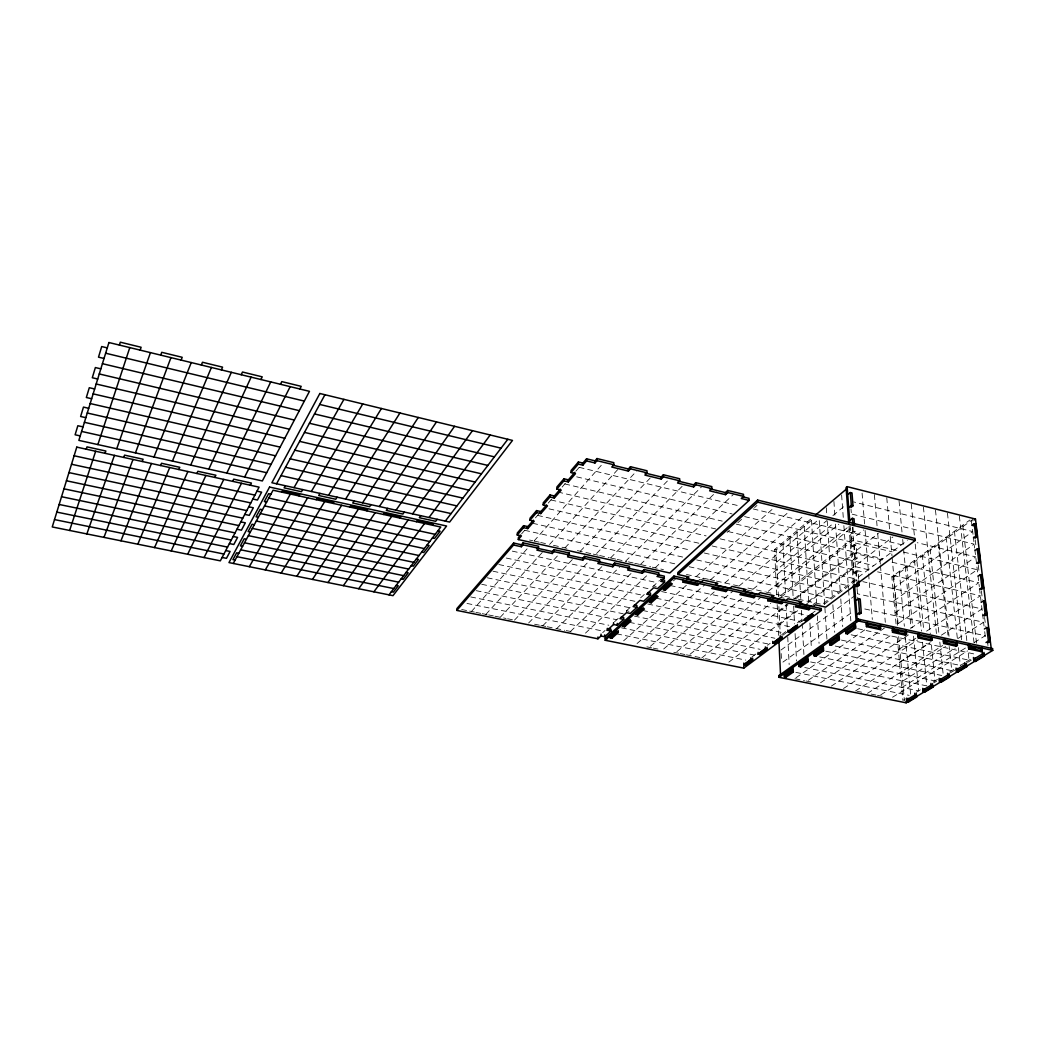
<?xml version="1.0" encoding="UTF-8"?>
<svg xmlns="http://www.w3.org/2000/svg" width="1045" height="1045" viewBox="0 0 1045 1045"><rect width="100%" height="100%" fill="white"/><g stroke="black" fill="none" stroke-linecap="round" stroke-linejoin="round"><path stroke-width="0.75" stroke-dasharray="5 3.75" d="M626.504 612.657L626.517 610.776L629.012 611.299M521.586 533.877L524.786 530.181M535.445 517.876L538.632 514.179M548.22 503.102L551.42 499.419M562.079 487.114L565.28 483.417M575.926 471.112L580.197 466.188M471.452 611.482L529.201 546.47M534.034 541.023L602.325 464.124M485.886 614.382L543.557 551.055M549.552 544.458L619.019 468.16M500.228 617.281L559.976 553.223M564.966 547.867L636.666 470.995M514.467 620.142L574.071 557.743M580.275 551.251L651.976 476.167M528.613 623.003L590.307 559.885M596.604 553.445L669.401 478.963M542.668 625.837L604.167 564.313M610.541 557.939L682.111 486.369M556.632 628.646L620.207 566.455M625.524 561.256L701.613 486.8M570.505 631.441L631.48 573.065M640.389 564.535L716.374 491.803M585.474 633.113L647.312 575.155M655.15 567.801L733.329 494.533M602.704 632.643L605.068 630.462M614.538 621.775L619.28 617.425M626.386 610.907L632.303 605.473M640.585 597.858L645.327 593.508M652.433 586.99L659.539 580.471M673.476 580.837L675.867 578.669M727.111 532.401L729.488 530.246M737.861 522.696L742.642 518.372M754.581 507.583L756.972 505.427M623.604 640.833L686.63 585.056M696.179 576.605L773.587 508.092M703.376 578.198L701.378 579.936L697.067 578.982M637.058 643.55L704.565 584.978M710.548 579.779L788.897 511.802M650.434 646.254L715.041 591.261M724.825 582.94L804.075 515.485M776.735 594.905L774.567 549.566L813.023 517.184M778.434 596.878L776.161 549.931L813.415 518.634M663.693 648.958L732.872 591.196M738.998 586.075L817.895 520.188M776.748 562.053L826.673 520.737M832.917 515.577L845.405 505.244M676.899 651.623L743.126 597.335M753.066 589.184L834.158 522.722M777.336 574.293L838.835 524.211M690.013 654.274L760.786 597.322M768.31 591.261L849.01 526.327M777.937 586.637L851.113 527.986M858.69 579.309L858.102 571.772L855.92 573.418L854.196 573.026L853.177 559.584L854.901 559.989L857.07 558.317L856.038 544.994L853.883 546.692L852.171 546.274L851.166 533.107L853.308 531.396L855.019 531.8L854.679 527.451M855.019 531.8L852.877 533.512L851.166 533.107M701.77 657.906L770.766 603.383M780.928 595.35L863.745 529.906M781.072 597.087L853.373 540.082L897.289 550.597M852.171 546.274L854.327 544.589L856.038 544.994M715.969 659.539L788.309 603.37M794.709 598.393L878.362 533.446M779.139 611.652L788.074 604.741M796.995 597.818L854.392 553.327L884.318 560.381M853.177 559.584L855.346 557.912L857.07 558.317M728.848 662.138L796.812 610.267M808.399 601.424L892.939 536.921M779.753 624.335L798.994 609.679M806.688 603.814L855.411 566.69L871.23 570.374M854.196 573.026L856.377 571.367L858.102 571.772M813.036 604.585L815.218 602.939M751.995 656.939L755.888 654.026M767.539 645.287L770.126 643.341M781.791 634.589L786.976 630.71M797.335 622.938L802.521 619.045M823.29 603.461L907.347 540.422M782.953 635.19L786.82 632.303M799.712 622.65L802.286 620.717M812.605 612.997L815.178 611.064M824.205 604.31L856.443 580.184M780.994 650.029L856.182 594.762M903.559 552.087L977.271 569.734L896.153 624.988L891.855 576.801L969.891 520.018M891.855 576.801L893.357 577.14L972.764 519.469L973.143 522.591M782.927 662.112L853.321 611.338M892.913 588.688L972.686 531.565L853.53 501.9M893.984 600.692L974.201 544.171L851.388 513.983M795.976 677.774L866.083 628.946M895.069 612.788L975.73 556.894L917.21 542.695M808.307 680.256L884.383 628.097M820.573 682.725L891.921 634.563M910.626 628.345L978.825 582.692L890.614 561.87M831.389 686.082L908.784 634.642M898.36 649.703L915.838 638.208M926.601 631.141L980.393 595.768L877.565 571.837M843.498 688.511L917.523 640.036M899.471 662.23L929.227 643.015M941.401 635.164L981.986 608.974L862.804 581.634M855.515 690.941L930.154 642.779M867.468 693.344L942.694 645.51M900.607 674.861L945.49 646.424M957.742 638.665L983.58 622.297L857.488 593.808M880.726 694.86L955.156 648.213M901.744 687.61L966.05 647.652M974.254 642.544L985.2 635.752L863.288 608.621M892.534 697.25L967.539 650.917M905.636 698.792L902.88 700.463L897.015 634.615M916.06 692.443L921.416 689.178M933.159 682.019L937.783 679.211M949.67 671.961L953.798 669.44M960.682 665.26L964.809 662.739M966.194 661.903L972.19 658.245M933.864 682.894L936.62 681.209M950.362 672.862L955.221 669.897M967.552 662.412L971.314 660.126M794.958 678.754L804.48 680.674M806.061 680.987L810.829 681.954M856.861 691.202L861.616 692.169M871.138 694.076L875.906 695.029M877.486 695.356L882.254 696.31M466.984 603.435L604.141 631.311M616.694 633.871L745.751 660.1M795.859 672.379L909.15 695.356M461.681 609.509L468.016 610.789M469.61 611.103L474.365 612.056M475.945 612.383L480.7 613.337M482.281 613.663L487.035 614.617M488.629 614.93L493.371 615.897M494.964 616.21L506.054 618.457M507.635 618.771L512.39 619.724M534.583 624.205L539.338 625.158M540.918 625.485L545.673 626.438M547.253 626.765L564.692 630.279M566.272 630.592L571.027 631.546M646.881 646.842L651.623 647.809M653.216 648.122L657.958 649.076M673.803 652.276L678.558 653.229M680.138 653.556L684.893 654.51M686.474 654.823L703.899 658.337M705.48 658.663L710.234 659.617M470.72 596.93L608.83 625.237M621.435 627.823L754.464 655.084M804.728 667.52L918.725 690.823L913.33 634.028M476.18 590.66L616.772 619.724M629.456 622.337L760.107 649.337M810.62 661.942L926.81 685.886L922.395 640.807M481.693 584.286L623.238 613.781M634.406 616.106L769.029 644.164M819.711 656.926L935.014 680.896L931.095 642.061M487.297 577.794L629.808 607.759M642.636 610.45L774.881 638.247M825.824 651.192L941.741 675.488M493.018 571.223L636.483 601.633M647.782 604.023L784.037 632.917M835.242 646.045L951.773 670.681L949.187 646.463M841.499 640.115L958.761 665.116M851.139 634.798L969.042 660.166L967.944 650.499M498.818 564.522L643.263 595.402M656.234 598.184L790.124 626.817M857.658 628.698L976.291 654.444M653.634 585.879L656.195 586.441M506.276 558.043L650.147 589.08M661.603 591.548L799.503 621.305M512.311 551.133L657.148 582.653M670.263 585.514L807.432 615.361M747.097 590.02L754.869 591.744M779.557 597.191L784.168 598.21M686.434 574.45L708.497 579.335M709.738 579.609L714.806 580.72M716.387 581.072L741.336 586.598M747.906 588.048L765.254 591.888M766.259 592.11L770.91 593.129M776.291 594.318L796.995 598.903M798.354 599.203L821.161 604.245M529.541 540.03L532.741 540.735M534.335 541.088L539.115 542.146M540.709 542.499L545.49 543.557M553.458 545.32L567.801 548.494M577.362 550.597L591.705 553.772M593.299 554.124L598.08 555.182M599.673 555.535L609.235 557.651M610.829 558.004L615.609 559.062M617.203 559.415L626.765 561.531M628.372 561.883L633.152 562.941M634.746 563.294L639.527 564.352M641.121 564.705L650.682 566.821M652.276 567.174L663.431 569.629M689.112 566.717L830.279 598.223M524.681 530.298L677.134 564.326M696.636 559.911L838.691 591.914M532.663 523.271L684.58 557.481M704.291 553.001L847.234 585.5M537.587 515.394L690.575 550.166M548.978 508.824L699.863 543.452M712.089 545.96L855.933 578.982M774.567 549.566L776.161 549.931M720.005 538.815L864.764 572.36M550.963 499.941L706.12 535.889M728.065 531.539L873.751 565.619M557.834 492.012L715.681 528.94M736.268 524.133L882.881 558.775M564.822 483.94L722.213 521.115M744.615 516.596L892.169 551.812M576.696 476.847L732.049 513.918M753.105 508.915L901.613 544.719M579.191 467.337L738.867 505.819M975.22 539.834L976.174 547.737M978.29 565.293L979.074 571.746M981.399 591.052L982.457 599.804M984.586 617.477L985.657 626.399M987.656 642.884L987.982 645.601M971.38 520.632L973.117 535.158M973.313 536.764L974.658 548.024M974.854 549.631L979.296 586.611M979.492 588.217L982.391 612.344M982.587 613.951L984.037 626.033M984.703 631.637L985.67 639.684M962.745 525.217L976.553 643.446M959.349 516.086L974.11 643.393M954.425 531.278L966.847 640.833M947.436 513.095L961.687 640.676M946.208 537.248L957.481 639.488M958.383 647.613L960.342 665.456M935.458 510.065L949.017 636.3M938.123 543.139L948.142 636.771M930.141 548.938L938.985 634.067M939.821 642.1L943.335 675.828M923.401 507.021L936.438 633.531M922.278 554.673L930.272 633.962M911.266 503.964L914.427 536.072M915.224 544.105L923.78 630.814M914.506 560.316L921.442 631.154M906.851 565.881L912.716 627.536M899.053 500.882L902.083 533.068M902.697 539.507L903.455 547.554M903.598 549.161L911.044 628.006M899.301 571.38L904.356 626.255M905.401 637.568L910.6 694.063M886.761 497.786L889.661 530.037M890.235 536.49L891.986 555.835M892.13 557.455L898.217 625.184M893.357 577.14L897.668 625.315M898.687 636.549L904.447 700.777M874.391 494.664L877.16 526.993M877.709 533.459L880.334 564.156M880.465 565.776L885.311 622.337M862.086 493.149L864.568 523.924M865.09 530.403L872.314 619.476M852.981 527.033L853.308 531.396M854.327 544.589L855.346 557.912M856.377 571.367L857.07 580.432M851.009 509.15L851.283 512.716M852.406 527.32L856.495 580.889M857.083 588.505L858.01 600.679M850.068 525.648L854.366 582.522M848.997 526.497L853.282 583.345M841.617 494.938L843.393 519.156M843.864 525.609L848.488 588.57M848.605 590.19L850.852 620.861M833.91 501.404L835.059 517.667M835.517 524.159L840.324 592.45M840.781 598.942L842.727 626.582M826.321 507.779L826.765 514.245M827.196 520.71L832.434 598.341M832.865 604.807L834.72 632.29M819.267 520.58L826.948 639.462M811.482 520.253L816.576 602.874M817.373 615.845L819.071 643.38M804.219 526.353L808.778 603.71M809.914 623.055L811.429 648.841M797.048 532.375L800.797 598.942M801.437 610.306L802.064 621.67M802.155 623.29L803.984 655.764M789.994 538.306L793.194 598.067M793.625 606.139L794.566 623.904M795.088 633.597L796.551 661.054M783.032 544.158L785.67 596.238M786.088 604.376L787.329 628.776M787.747 636.914L789.158 664.581M778.891 606.596L780.223 634.106M781.164 653.543L781.399 658.389M777.193 604.624L778.669 635.386"/><path stroke-width="1.5" d="M601.045 634.158L601.019 635.987L597.936 638.808L456.809 610.411L513.552 545.02L521.351 546.731L521.429 544.759L523.088 542.864L538.619 546.287L538.541 548.259L536.856 550.127L552.256 553.51L552.322 551.538L554.033 549.683L569.342 553.053L569.29 555.013L567.539 556.854L582.718 560.185L582.757 558.226L584.534 556.397L599.621 559.715L599.595 561.661L597.792 563.49L612.749 566.769L612.775 564.822L614.604 563.007L629.469 566.285L629.456 568.232L627.601 570.021L642.348 573.248L642.348 571.315L644.229 569.538L658.899 572.764L658.912 574.698L657.005 576.461L664.28 578.055L664.267 576.122L657.932 574.737M621.239 617.02L623.708 617.53L623.695 619.398L619.985 618.627L626.504 612.657L630.24 613.428L636.888 607.38L636.901 605.499L634.393 604.964M637.711 614.996L644.399 608.961L642.531 608.569L635.843 614.604L637.711 614.996L637.711 613.128M749.095 500.398L669.819 572.987L518.294 539.547L521.429 535.941L517.223 535.001L523.545 527.673L527.777 528.626L534.243 521.181L529.972 520.214L536.516 512.625L540.814 513.604L547.502 505.898L543.165 504.905L549.944 497.041L554.307 498.047L561.243 490.066L556.854 489.034L563.882 480.87L568.31 481.928L575.495 473.633L571.04 472.562L578.329 464.111L582.823 465.195L586.545 460.91L594.984 462.961L595.01 460.858L597.022 458.559L613.82 462.661L613.794 464.764L611.756 467.037L628.398 471.086L630.475 468.826L630.475 466.723L647.012 470.759L647.012 472.862L644.896 475.096L661.276 479.067L663.418 476.86L663.405 474.77L679.668 478.741L679.707 480.818L677.526 483.012L693.645 486.931L695.852 484.762L695.813 482.672L711.828 486.591L711.88 488.655L709.646 490.823L725.517 494.677L727.777 492.535L727.712 490.458L743.478 494.311L743.557 496.375L741.258 498.504L749.095 500.398L749.004 498.347L742.708 496.806M622.794 624.544L622.781 626.399L624.623 626.778L624.636 624.923M628.398 471.086L628.398 468.983L630.475 466.723M618.248 630.697L618.235 632.525L611.952 638.195L610.123 637.829L616.406 632.16L616.432 630.318M607.236 630.292L607.263 628.45L610.933 629.194L610.92 631.036L607.236 630.292L613.559 624.505L617.255 625.263L617.268 623.408M610.123 637.829L610.149 636M611.952 638.195L611.965 636.366M613.559 624.505L613.585 622.65M612.749 566.769L614.578 564.966L614.604 563.007M601.019 635.987L604.663 636.732L604.689 634.903M605.212 640.271L605.238 638.443L673.934 576.069L821.239 608.503L821.357 610.384L743.792 668.147L605.212 640.271L673.96 578.003L673.934 576.069M597.936 638.808L597.975 636.98M594.984 462.961L596.995 460.675L597.022 458.559M582.718 560.185L584.495 558.357L584.534 556.397M586.545 460.91L586.585 458.807L596.042 461.106M582.823 465.195L582.875 463.092L578.381 462.008L571.092 470.472L571.04 472.562M578.329 464.111L578.381 462.008M568.31 481.928L568.362 479.851L563.934 478.793L556.92 486.957L556.854 489.034M563.882 480.87L563.934 478.793M554.307 498.047L554.386 495.996L550.023 494.977L543.243 502.854L543.165 504.905M552.256 553.51L553.968 551.642L554.033 549.683M549.944 497.041L550.023 494.977M540.814 513.604L540.892 511.58L536.594 510.6L530.05 518.202L529.972 520.214M536.516 512.625L536.594 510.6M527.777 528.626L527.869 526.615L523.623 525.674L517.314 533.015L517.223 535.001M523.545 527.673L523.623 525.674M521.351 546.731L523.009 544.85L523.088 542.864M518.294 539.547L518.385 537.561L520.528 535.105M513.552 545.02L513.644 543.047L523.153 545.137M456.809 610.411L456.926 608.543L513.644 543.047M86.252 449.193L86.983 446.868L105.845 451.022L105.062 453.321M119.378 345.059L120.293 342.185L141.114 347.267L140.148 350.114M69.61 530.455L95.67 451.257M97.877 444.569L129.789 347.593M86.853 533.93L114.414 455.372M116.74 448.749L150.454 352.635M123.715 457.423L124.551 455.137L143.1 459.225L142.238 461.485M160.721 355.13L161.74 352.309L182.196 357.299L181.125 360.094M103.964 537.378L133.002 459.46M135.445 452.877L170.949 357.625M120.946 540.801L151.434 463.51M154.007 456.992L191.248 362.563M160.603 465.521L161.518 463.275L179.779 467.298L178.826 469.518M201.345 365.018L202.469 362.249L222.559 367.148L221.383 369.904M137.809 544.21L169.734 467.52M172.425 461.054L211.39 367.461M154.555 547.58L187.878 471.517M190.686 465.103L231.337 372.32M196.904 473.489L197.897 471.282L215.884 475.24L214.839 477.434M241.251 374.737L242.479 372.02L262.217 376.84L260.95 379.531M171.171 550.937L205.891 475.462M208.817 469.114L251.127 377.141M187.682 554.255L223.761 479.394M226.804 473.085L270.733 381.908M232.643 481.34L233.714 479.172L251.414 483.064L250.304 485.22M280.478 384.286L281.797 381.608L301.208 386.35L299.837 389.001M204.062 557.56L241.486 483.286M244.648 477.029L290.183 386.65M233.27 563.451L273.058 490.223L440.768 527.046L388.975 594.84M276.559 483.783L324.943 394.736M281.758 492.13L282.346 491.059L299.641 494.873L299.04 495.918M285.311 485.716L284.122 487.871L301.469 491.699L302.697 489.569M249.337 566.69L290.419 494.024M294.024 487.649L343.923 399.36M265.286 569.904L307.635 497.812M311.345 491.477L362.759 403.945M316.191 499.693L316.818 498.648L333.851 502.384L333.211 503.429M319.966 493.384L318.699 495.5L335.798 499.262L337.091 497.172M281.131 573.104L324.721 501.561M328.548 495.278L381.425 408.49M296.858 576.278L341.676 505.284M345.608 499.053L399.935 412.997M350.101 507.138L350.767 506.107L367.553 509.803L366.873 510.822M354.085 500.934L352.753 503.011L369.59 506.72L370.962 504.67M312.481 579.426L358.5 508.98M362.537 502.802L418.287 417.478M327.986 582.548L375.207 512.651M379.348 506.525L436.497 421.906M383.515 514.467L384.207 513.461L400.731 517.092L400.026 518.098M387.695 508.366L386.297 510.417L402.874 514.075L404.31 512.05M343.4 585.657L391.784 516.282M396.016 510.208L454.549 426.308M358.696 588.74L408.229 519.901M412.579 513.866L472.458 430.658M416.419 521.703L417.138 520.697L433.427 524.276L432.682 525.269M420.808 515.694L419.332 517.706L435.674 521.311L437.176 519.313M373.888 591.81L424.57 523.493M428.999 517.51L490.209 434.981M445.314 521.115L507.831 439.279M526.915 527.712L533.394 520.227M539.703 512.951L546.613 504.957M553.55 496.95L560.316 489.138M567.409 480.948L574.868 472.34M582.326 463.732L586.585 458.807M569.342 553.053L567.592 554.895L583.41 558.37M663.405 474.77L661.263 476.977L661.276 479.067M695.813 482.672L693.606 484.854L693.645 486.931M727.712 490.458L725.452 492.613L725.517 494.677M642.348 573.248L644.229 571.471L644.229 569.538M664.28 578.055L660.714 581.333L664.568 582.169L664.555 580.249L660.701 579.4M604.663 636.732L610.92 631.036M617.255 625.263L623.695 619.398M647.965 592.528L650.499 593.077L650.512 594.984L643.642 601.228L639.853 600.418L633.126 606.583L636.888 607.38M664.568 582.169L657.488 588.622L653.647 587.799L646.698 594.161L650.512 594.984M799.412 601.567L799.516 603.461L813.154 606.466L815.335 604.82L825.733 607.119L915.263 540.448L915.054 538.449L757.612 500.098L677.826 572.542L677.852 574.476L688.982 576.944L687.009 578.695L701.43 581.869L703.416 580.119L717.745 583.293L715.734 585.017L729.946 588.139L731.983 586.428L746.117 589.55L744.053 591.248L743.975 589.341M677.852 574.476L757.703 502.162L757.612 500.098M622.781 626.399L629.26 620.547L631.115 620.926L624.623 626.778M611.247 637.019L617.229 631.611M624.414 625.132L630.396 619.724M636.379 614.329L643.55 607.85M650.735 601.358L656.952 595.754M663.902 589.471L671.073 582.992M651.205 602.834L658.115 596.604L656.221 596.199L649.311 602.429L651.205 602.834L651.192 600.94L649.311 600.548M665.142 590.281L672.275 583.855L670.354 583.437L663.222 589.863L665.142 590.281L665.116 588.374M683.103 582.183L684.083 581.307L698.452 584.468L697.459 585.331L683.103 582.183L683.077 580.262M992.528 648.579L858.311 619.123L778.943 675.54L779.021 677.304L906.159 702.815L992.75 650.395L992.528 648.579L991.313 649.311L975.468 519.052L847.116 486.643L846.071 487.532L848.762 523.258M815.505 515.107L846.502 488.995M725.883 591.561L726.889 590.712L712.716 587.59L711.723 588.453L725.883 591.561L725.831 589.641M848.226 494.311L850.343 492.548L852.015 492.966L853.007 505.793L850.891 507.53M849.206 507.112L851.322 505.375L853.007 505.793M753.915 597.701L754.947 596.865L740.97 593.795L739.951 594.631L753.915 597.701L753.837 595.794M850.186 520.044L852.315 518.32L854.013 518.738L854.457 524.551M767.788 600.731L768.833 599.908L782.614 602.926L781.556 603.762L767.788 600.731L767.696 598.837M771.889 595.493L771.981 597.4L774.084 595.728L760.146 592.646L758.056 594.344L744.053 591.248M799.516 603.461L801.672 601.816L787.93 598.772L785.801 600.444L771.981 597.4M808.83 609.731L809.901 608.922L796.303 605.93L795.245 606.753L808.83 609.731L808.712 607.85M751.433 659.003L745.529 663.405L745.594 665.195L743.896 664.855L743.831 663.066M765.867 648.2L759.793 652.746L759.859 654.549L758.134 654.196L758.069 652.393M780.746 637.058L774.476 641.748L774.567 643.576L772.817 643.211L772.738 641.382M796.081 625.589L789.615 630.422L789.72 632.264L787.956 631.885L787.865 630.044M812.083 613.611L805.238 618.731L805.342 620.599L803.566 620.207L811.547 614.238L813.337 614.63L805.342 620.599M743.896 664.855L750.963 659.565L752.674 659.904L752.609 658.115M758.134 654.196L765.423 648.736L767.161 649.102L767.082 647.286M772.817 643.211L780.328 637.594L782.078 637.959L781.987 636.131M787.956 631.885L795.689 626.099L797.466 626.477L797.361 624.623M745.594 665.195L752.674 659.904M759.859 654.549L767.161 649.102M774.567 643.576L782.078 637.959M789.72 632.264L797.466 626.477M820.155 609.313L821.239 608.503M855.228 586.585L857.422 584.952L859.16 585.357L858.807 580.824M856.965 586.976L859.16 585.357M856.26 600.287L858.467 598.667L860.218 599.059L861.289 612.919L859.068 614.499M974.332 519.874L975.468 519.052M975.024 538.24L977.323 536.621L975.795 524.054L974.214 523.663L971.941 525.308L973.509 525.7M857.318 614.12L859.539 612.527L861.289 612.919M973.444 537.861L975.743 536.229L977.323 536.621M779.021 677.304L858.454 620.978L992.75 650.395M804.376 662.412L808.125 659.761L806.426 659.421L798.942 664.711L800.627 665.064M784.194 673.32L784.364 676.86L791.653 671.713L793.325 672.053L793.142 668.5M798.837 662.935L799.033 666.501L806.531 661.211L808.229 661.563L808.02 657.971M813.924 652.224L814.146 655.842L821.866 650.395L823.578 650.748L823.356 647.116M829.469 641.199L829.717 644.856L837.672 639.24L839.409 639.605L839.148 635.935M845.496 629.835L845.758 633.531L853.974 627.745L855.724 628.123L855.45 624.401M784.364 676.86L786.036 677.186L793.325 672.053M799.033 666.501L800.718 666.854L808.229 661.563M814.146 655.842L815.845 656.195L823.578 650.748M829.717 644.856L831.428 645.222L839.409 639.605M845.758 633.531L847.508 633.91L855.724 628.123M866.305 624.766L867.428 623.983L880.504 626.843L879.381 627.614M974.959 550.519L977.271 548.912L978.865 549.291L980.419 562.092L978.094 563.686M866.161 622.898L866.449 626.621L867.572 625.851L880.661 628.698L880.347 624.988M866.449 626.621L879.537 629.482L880.661 628.698M976.5 563.294L978.812 561.701L980.419 562.092M892.195 628.607L892.521 632.316L893.658 631.546L906.577 634.354L906.237 630.658M978.042 576.2L980.38 574.619L981.986 574.998L983.567 588.035L981.216 589.589M905.257 633.27L906.407 632.512L893.501 629.678L892.365 630.462L898.086 631.702M892.521 632.316L905.427 635.125L906.577 634.354M979.609 589.21L981.96 587.656L983.567 588.035M918.072 636.078L919.221 635.308L931.957 638.103L930.795 638.861M917.889 634.237L918.241 637.92L919.404 637.163L932.153 639.945L931.905 637.489M981.19 602.351L983.554 600.81L985.174 601.188L986.78 614.473L984.403 615.988M918.241 637.92L930.977 640.703L932.153 639.945M982.783 615.609L985.161 614.094L986.78 614.473M943.243 639.788L943.635 643.459L944.811 642.701L957.39 645.457L956.985 641.787M956.005 644.36L957.181 643.615L944.615 640.872L943.439 641.617L946.574 642.309M943.635 643.459L956.201 646.202L957.39 645.457M984.39 628.999L986.78 627.509L988.413 627.875L990.059 641.408L987.656 642.884M968.271 645.261L968.689 648.919L969.878 648.174L982.3 650.891L981.869 647.234M986.01 642.518L988.413 641.042L990.059 641.408M980.876 649.794L982.078 649.063L969.669 646.346L968.48 647.09L974.685 648.449M968.689 648.919L981.098 651.623L982.3 650.891M964.026 666.462L966.494 664.96L964.875 664.62L956.24 669.871L957.847 670.211M906.799 698.073L907.112 701.535L915.041 696.728L916.622 697.054L916.295 693.58M922.748 688.368L923.088 691.855L931.239 686.918L932.832 687.244L932.48 683.73M939.155 678.375L939.52 681.902L947.919 676.82L949.513 677.147L949.147 673.594M956.044 668.082L956.436 671.648L965.084 666.41L966.703 666.762L966.298 663.17M973.444 657.488L973.862 661.093L982.757 655.698L984.403 656.051L983.972 652.42M907.112 701.535L908.68 701.848L916.622 697.054M923.088 691.855L924.668 692.182L932.832 687.244M939.52 681.902L941.114 682.228L949.513 677.147M956.436 671.648L958.043 671.987L966.703 666.762M973.862 661.093L975.481 661.446L984.403 656.051M785.944 675.423L784.286 675.083L791.561 669.936L793.233 670.276M908.523 700.124L906.956 699.797L914.884 694.99L916.452 695.317M778.943 675.54L780.602 675.867L778.969 641.865M54.51 519.587L223.917 554.033M236.954 556.672L393.782 588.557M222.128 557.455L226.465 558.33L230.109 551.473L225.733 550.571M235.099 560.081L232.944 559.637L236.64 552.805L238.822 553.249M391.366 591.718L393.377 592.123L398.236 585.788L396.212 585.37M605.238 638.443L607.04 638.808M56.809 512.102L227.562 547.097M240.69 549.788L398.667 582.169M924.498 690.431L922.918 690.105L931.069 685.154L932.649 685.481M616.406 632.16L618.235 632.525M59.16 504.474L231.272 540.043M244.504 542.786L403.631 575.664M229.417 543.583L233.819 544.497L237.581 537.404L233.153 536.477M242.597 546.3L240.402 545.843L244.216 538.776L246.424 539.233M401.136 578.93L403.174 579.348L408.19 572.804L406.139 572.386M61.537 496.715L235.047 532.885M248.37 535.654L408.673 569.068M815.74 654.392L814.029 654.039L821.749 648.579L823.46 648.932M940.931 680.465L939.337 680.138L947.724 675.031L949.33 675.37M63.967 488.825L238.874 525.583M252.315 528.404L413.807 562.354M236.954 529.253L241.421 530.181L245.327 522.84L240.82 521.886M250.33 532.049L248.109 531.578L252.067 524.263L254.301 524.734M411.221 565.724L413.297 566.155L418.483 559.389L416.393 558.957M66.436 480.778L242.78 518.163M256.312 521.037L419.019 555.522M831.311 643.393L829.586 643.028L837.554 637.398L839.279 637.777M244.752 514.401L249.298 515.368L253.334 507.779L248.762 506.786M258.35 517.301L256.09 516.818L260.179 509.242L262.465 509.738M421.657 552.073L423.747 552.518L429.116 545.529L427 545.072M68.957 472.601L246.751 510.613M260.388 513.539L424.322 548.586M252.838 499.04L257.449 500.032L261.629 492.169L256.979 491.15M266.645 502.031L264.346 501.535L268.591 493.684L270.903 494.194M432.434 537.953L434.563 538.41L440.115 531.187L437.973 530.716M71.517 464.254L250.787 502.932M264.542 505.898L429.704 541.532M847.364 632.055L845.627 631.689L853.83 625.877L855.581 626.268M975.272 659.643L973.653 659.29L982.548 653.883L984.181 654.235M74.13 455.764L254.902 495.108M268.761 498.125L435.19 534.348M523.009 544.85L538.541 548.259M553.968 551.642L569.29 555.013M584.495 558.357L599.595 561.661M614.578 564.966L629.456 568.232M644.229 571.471L658.912 574.698M673.96 578.003L821.357 610.384M536.934 548.168L553.275 551.747M597.818 561.531L613.533 564.979M627.797 568.114L643.655 571.602M769.224 599.177L772.294 599.843M802.678 606.518L809.13 607.942M860.074 620.534L857.2 619.907L854.496 584.155M80.23 435.922L75.109 434.785L77.839 425.733L82.999 426.882M281 475.619L451.061 513.578M81.601 431.428L266.671 472.719M285.52 467.285L456.926 505.911M84.41 422.311L271.073 464.346M290.131 458.807L462.883 498.099M87.257 413.01L275.553 455.816M85.834 417.686L80.622 416.498L83.456 407.093L88.707 408.295M90.17 403.54L280.125 447.129M91.66 398.733L86.343 397.505L89.295 387.721L94.651 388.962M294.821 450.173L468.957 490.157M299.601 441.369L475.148 482.058M93.149 393.874L284.776 438.273M304.474 432.408L481.445 473.816M96.179 384.011L289.53 429.247M309.438 423.264L487.858 465.417M99.262 373.953L294.363 420.051M97.707 379.008L92.3 377.741L95.369 367.553L100.829 368.846M104.017 358.474L98.504 357.155L101.705 346.548L107.269 347.894M314.506 413.938L494.389 456.874M102.423 363.686L299.301 410.659M319.665 404.428L501.038 448.161M105.636 353.21L304.33 401.097M613.284 465.299L629.168 469.166M644.896 472.993L662.282 477.225M678.048 481.066L695.395 485.285M709.581 488.747L726.928 492.966M757.703 502.162L915.263 540.448M596.995 460.675L613.794 464.764M630.475 468.826L647.012 472.862M663.418 476.86L679.707 480.818M695.852 484.762L711.88 488.655M727.777 492.535L743.557 496.375M974.214 523.663L975.743 536.229M977.271 548.912L978.812 561.701M980.38 574.619L981.96 587.656M983.554 600.81L985.161 614.094M986.78 627.509L988.413 641.042M982.339 652.067L982.757 655.698M980.667 647.978L981.098 651.623M975.063 657.841L975.481 661.446M969.46 644.517L969.878 648.174M964.679 662.817L965.084 666.41M955.796 642.531L956.201 646.202M957.651 668.421L958.043 671.987M944.419 639.031L944.811 642.701M947.541 673.267L947.919 676.82M940.748 678.701L941.114 682.228M930.612 637.019L930.977 640.703M930.886 683.404L931.239 686.918M919.051 633.466L919.404 637.163M924.329 688.681L924.668 692.182M914.715 693.253L915.041 696.728M905.088 631.428L905.427 635.125M908.366 698.387L908.68 701.848M906.002 701.091L906.159 702.815M893.331 627.836L893.658 631.546M879.224 625.759L879.537 629.482M867.285 622.115L867.572 625.851M850.343 492.548L851.322 505.375M852.315 518.32L852.759 524.133M857.187 581.934L857.422 584.952M858.467 598.667L859.539 612.527M858.311 619.123L858.454 620.978M847.116 486.643L849.82 522.395M853.399 584.965L856.09 620.691M853.7 624.022L853.974 627.745M847.234 630.213L847.508 633.91M837.424 635.569L837.672 639.24M831.193 641.565L831.428 645.222M821.644 646.764L821.866 650.395M815.622 652.589L815.845 656.195M806.322 657.618L806.531 661.211M800.522 663.275L800.718 666.854M791.47 668.16L791.653 671.713M785.853 673.659L786.036 677.186M780.236 635.752L780.328 637.594M765.345 646.933L765.423 648.736M750.898 657.762L750.963 659.565M743.726 666.37L743.792 668.147M715.681 583.097L715.734 585.017M697.42 583.41L697.459 585.331M686.983 576.762L687.009 578.695M76.781 447.116L52.25 526.954L220.338 560.838L259.082 487.153L76.781 447.116M108.928 342.525L78.858 440.376L262.347 480.948L309.464 391.339L108.928 342.525M269.558 487.061L228.973 562.589L392.985 595.65L446.594 526.027L269.558 487.061M319.848 393.495L271.883 482.751L449.637 522.069L512.494 440.415L319.848 393.495"/></g></svg>
